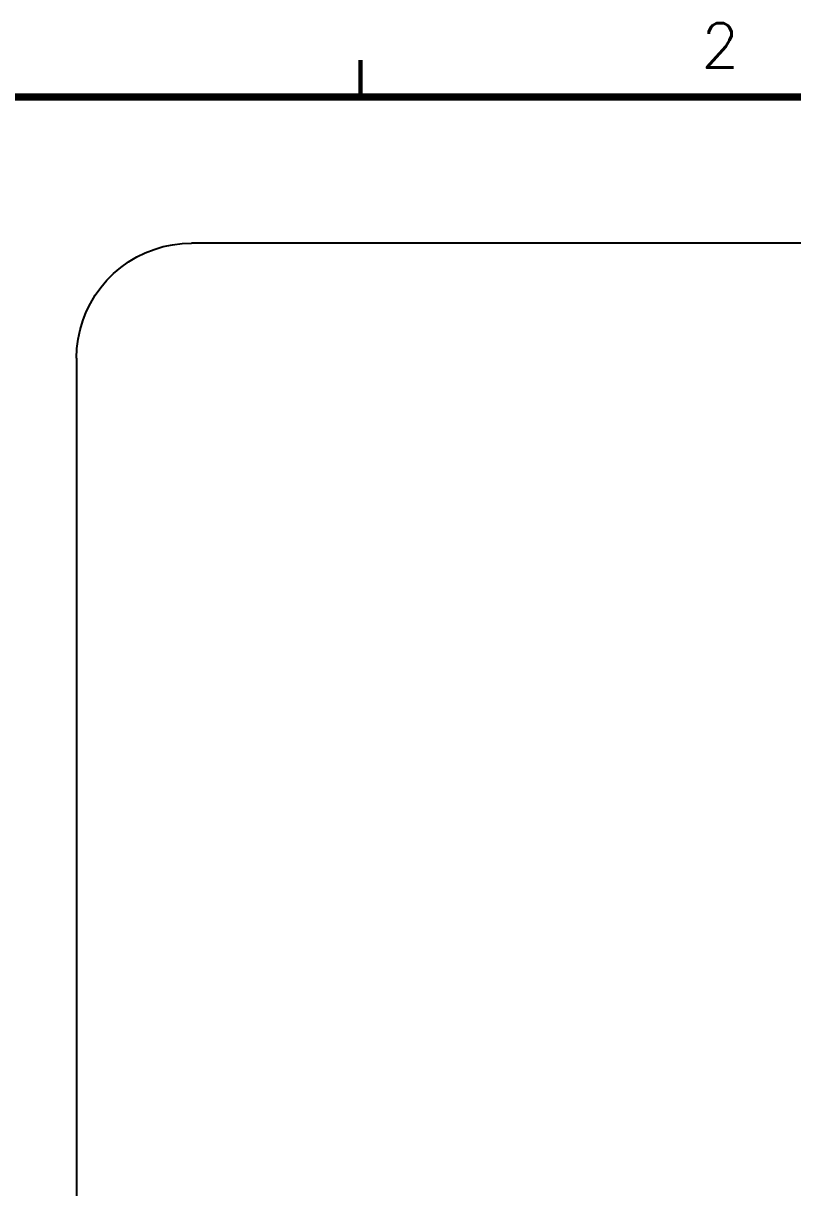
# Model space of a CAD drawing. Extents: x 295 to 953, y 10 to 290.
# Drawn here: x 517.9 to 570, y 211.1 to 290 of the extents above; entities that cross this region are included whole.
import ezdxf
from ezdxf.enums import TextEntityAlignment as Align

# ---------------------------------------------------------------- set-up
doc = ezdxf.new("R2010")
doc.units = 0
doc.header["$LTSCALE"] = 5
doc.header["$MEASUREMENT"] = 0
doc.layers.get('0').update_dxf_attribs({"linetype": 'CONTINUOUS', "lineweight": 25})
for name, color, linetype in [('PWR1', 7, 'CONTINUOUS'), ('문자', 4, 'CONTINUOUS'), ('테두리', 3, 'CONTINUOUS')]:
    doc.layers.add(name, color=color, linetype=linetype)
doc.styles.get("Standard").update_dxf_attribs({"font": 'simplex.shx'})

# ---------------------------------------------------------------- blocks, each defined once
blk = doc.blocks.new('C')
at = {"layer": '테두리'}
for points, const_width in [([(63.75, 287.5), (63.75, 285)], 0.3), ([(15, 285), (15, 15), (405, 15), (405, 285), (15, 285)], 0.5)]:
    blk.add_lwpolyline(points, dxfattribs=dict(at, const_width=const_width))
at = {"layer": '문자'}
blk.add_text('2', height=3, dxfattribs=at).set_placement((88.125, 288.5), align=Align.MIDDLE)

msp = doc.modelspace()

# ---------------------------------------------------------------- linework, layer by layer
at = {"layer": 'PWR1'}
for p, q in [((526.741, 274.674), (527.362, 274.859)), ((527.362, 274.859), (527.989, 274.991)), ((527.989, 274.991), (528.63, 275.07)), ((528.63, 275.07), (529.277, 275.097)), ((843.878, 275.097), (529.277, 275.097)), ((525.011, 273.829), (525.565, 274.159)), ((525.565, 274.159), (526.14, 274.443)), ((526.14, 274.443), (526.741, 274.674)), ((523.994, 273.036), (524.482, 273.452)), ((524.482, 273.452), (525.011, 273.829)), ((523.122, 272.085), (523.538, 272.58)), ((523.538, 272.58), (523.994, 273.036)), ((522.415, 271.009), (522.746, 271.563)), ((522.746, 271.563), (523.122, 272.085)), ((522.131, 270.428), (522.415, 271.009)), ((521.9, 269.827), (522.131, 270.428)), ((521.583, 268.578), (521.715, 269.212)), ((521.715, 269.212), (521.9, 269.827)), ((521.504, 267.944), (521.583, 268.578)), ((521.478, 267.297), (521.504, 267.944)), ((521.478, 267.297), (521.478, 78.799))]:
    msp.add_line(p, q, dxfattribs=at)

# ---------------------------------------------------------------- block references
msp.add_blockref('C', (476.978, 0))

doc.saveas('drawing.dxf')
